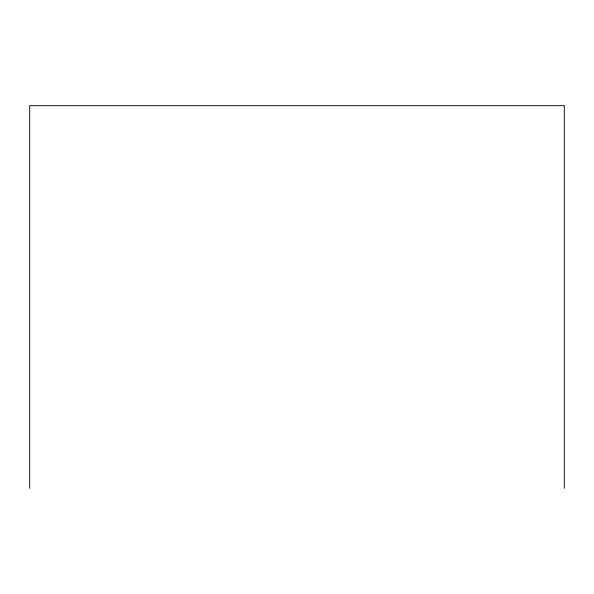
<?xml version="1.0" encoding="UTF-8"?>
<svg xmlns="http://www.w3.org/2000/svg" width="594" height="594" viewBox="0 0 594 594"><rect width="100%" height="100%" fill="white"/><g stroke="black" fill="none" stroke-linecap="round" stroke-linejoin="round"><path stroke-width="0.89" d="M564.3 488.32L564.3 105.68L29.7 105.68L29.7 488.32"/></g></svg>
